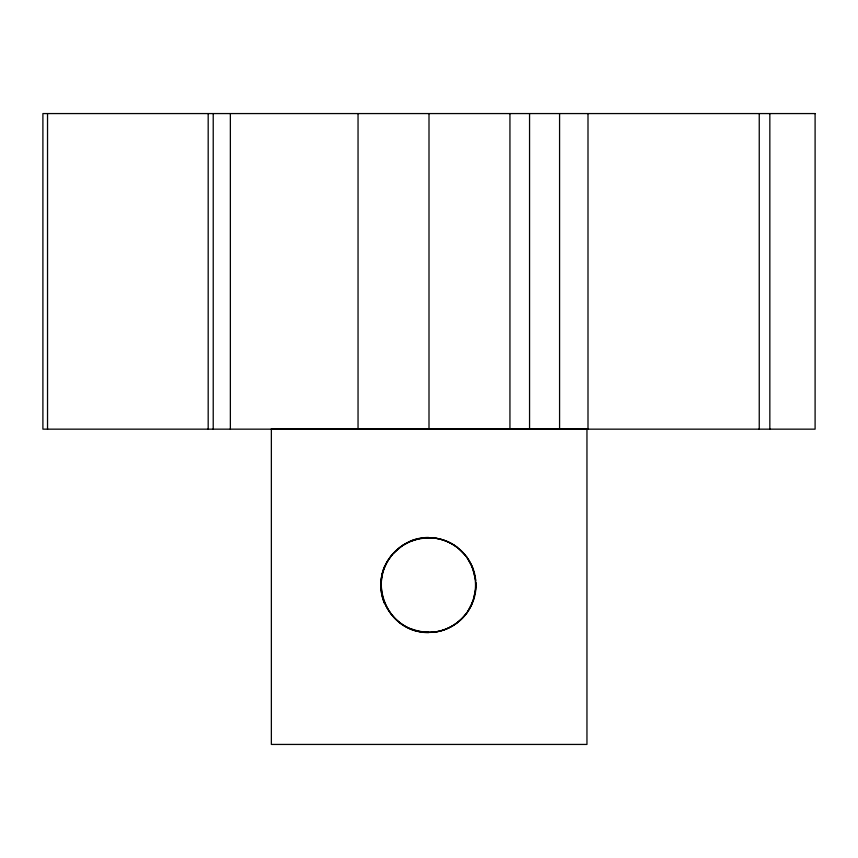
<?xml version="1.0" encoding="UTF-8"?>
<svg xmlns="http://www.w3.org/2000/svg" width="858" height="858" viewBox="0 0 858 858"><rect width="100%" height="100%" fill="white"/><g stroke="black" fill="none" stroke-linecap="round" stroke-linejoin="round"><path stroke-width="1.29" d="M475.815 587.891L475.815 582.217M475.74 588.835L473.262 600.611L467.599 611.818M388.331 560.092C378.882 574.967 378.882 595.13 388.331 610.006M472.318 603.088C465.454 620.313 447.704 632.367 429.161 632.389C455.18 632.775 477.788 608.504 475.836 582.657M384.845 566.859C390.68 552.595 403.904 541.688 419.026 538.685M388.835 559.298L390.991 556.241A47.34 47.34 0 0 1 467.095 557.571M391.988 554.997C368.35 581.198 386.272 628.088 421.364 631.842M393.49 553.249L402.209 545.72L410.371 541.344M428.828 537.709C438.052 537.676 449.571 541.162 457.335 547.468M429.021 537.719C452.81 537.43 474.335 557.582 475.74 581.274M410.371 628.764C398.938 624.045 389.564 614.66 384.845 603.238M459.084 548.873L465.336 555.244M466.709 557.024L472.629 567.792L475.664 580.34M467.599 558.29L469.508 561.304M388.835 610.799L390.991 613.867A47.34 47.34 0 0 0 467.095 612.537M469.948 562.076L472.297 566.945M769.84 113.567L769.84 429.161M759.244 113.567L759.244 429.161M587.998 113.567L587.998 429.161M559.577 113.567L559.577 429.161M529.558 113.567L529.558 429.161M509.942 113.567L509.942 429.161M429 113.567L429 429.161M358.043 113.567L358.043 429.161M230.362 113.567L230.362 429.161M213.224 113.567L213.224 429.161M208.183 113.567L208.183 429.161M47.533 113.567L47.533 429.161M472.039 567.138A45.742 43.586 90 0 1 472.039 602.97M410.467 541.57A45.871 43.908 0.7 0 1 428.56 537.977M384.609 603.346A45.667 44.133 87.5 0 1 384.523 566.72M428.55 632.646A45.871 44.423 -2.9 0 1 410.274 628.968M428.56 632.131A45.871 43.908 -0.7 0 1 410.467 628.539M384.523 603.389A45.667 44.133 -87.5 0 1 384.609 566.752M410.274 541.141A45.871 44.423 2.9 0 1 428.55 537.451M428.56 632.314A40.111 33.687 -0.7 0 1 421.385 631.767M421.353 538.181A40.111 33.848 0.8 0 1 428.55 537.634M815.1 113.567L42.9 113.567L42.9 429.161L815.1 429.161L815.1 113.567M586.958 428.839L271.364 428.839L271.364 744.433L586.958 744.433L586.958 428.839"/></g></svg>
